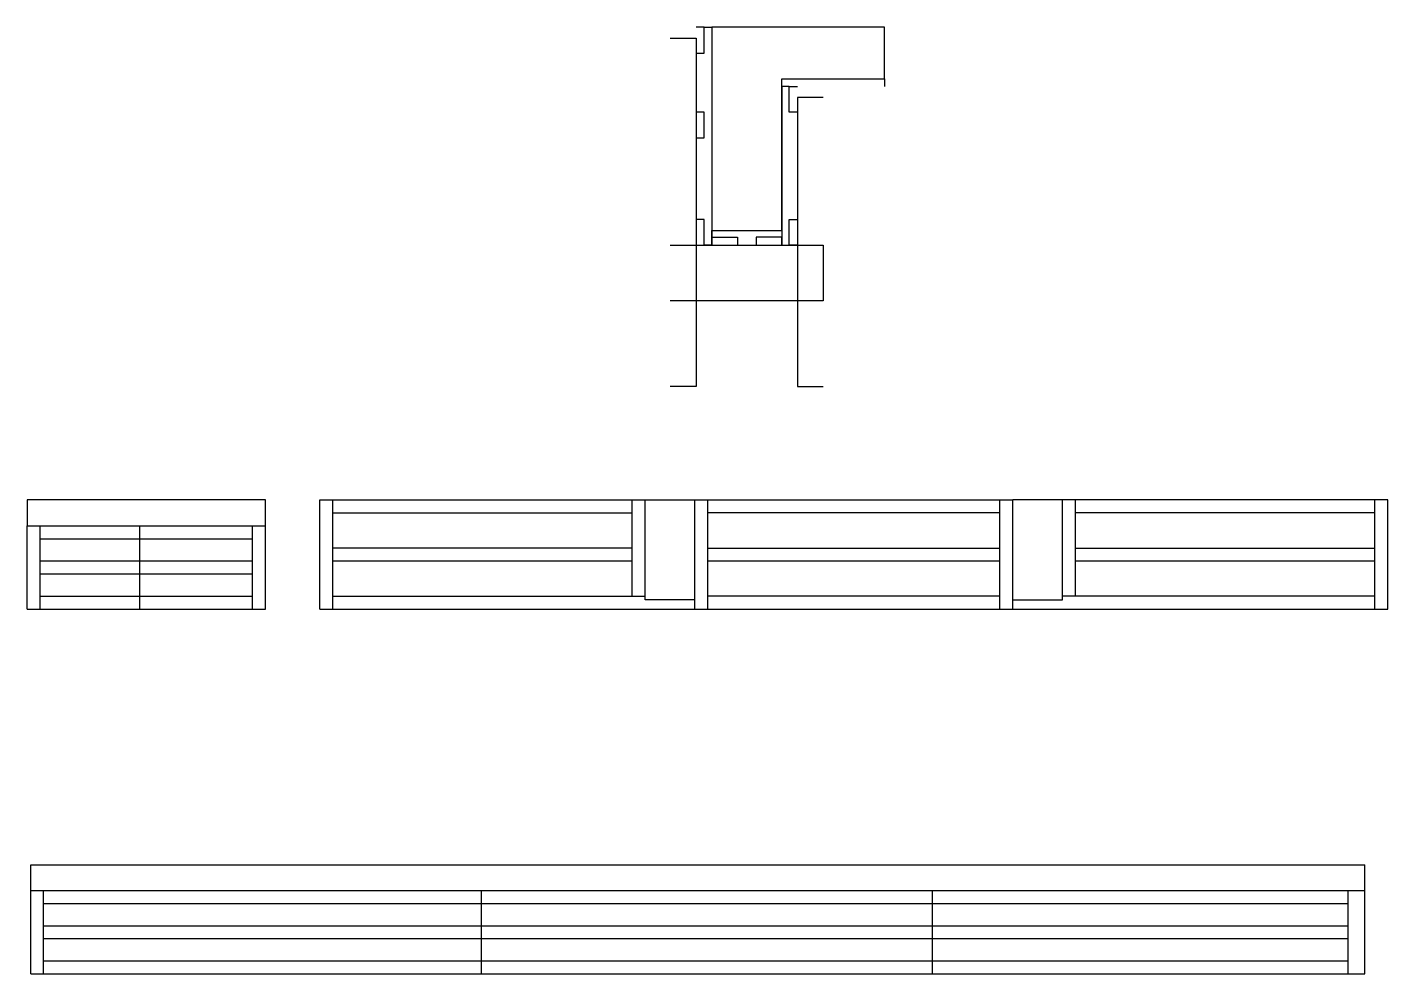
# Model space of a CAD drawing. Header units: metres. Extents: x 6853 to 7590, y 8732 to 9244.
import ezdxf

# ---------------------------------------------------------------- set-up
doc = ezdxf.new("R2010")
doc.units = ezdxf.units.M
for name, color, linetype in [('CONCRETO', 7, 'Continuous'), ('COTA', 7, 'Continuous'), ('Madeira', 7, 'Continuous'), ('Painéis', 7, 'Continuous'), ('SARR_2.2x7', 7, 'Continuous'), ('SARR_3.5x7', 7, 'Continuous')]:
    doc.layers.add(name, color=color, linetype=linetype)

msp = doc.modelspace()

# ---------------------------------------------------------------- linework, layer by layer
at = {"layer": 'CONCRETO', "color": 7, "lineweight": 25}
msp.add_lwpolyline([(7317.52, 9216.16), (7317.52, 9244.16), (7223.92, 9244.16), (7223.92, 9216.16), (7223.92, 9216.16), (7223.92, 9134.16), (7261.92, 9134.16), (7261.92, 9216.16)], dxfattribs=at)
at = {"layer": 'COTA', "color": 7, "lineweight": 25}
for p, q in [((6982.46, 8988.35), (6853.46, 8988.35)), ((6853.46, 8988.35), (6853.46, 8974.35)), ((6982.46, 8974.35), (6982.46, 8988.35)), ((7187.82, 8988.35), (7214.82, 8988.35)), ((7413.82, 8988.35), (7386.82, 8988.35)), ((6855.36, 8791), (7577.36, 8791)), ((6855.36, 8777), (6855.36, 8791)), ((7577.36, 8777), (7577.36, 8791))]:
    msp.add_line(p, q, dxfattribs=at)
at = {"layer": 'Madeira', "color": 7, "lineweight": 25}
for points in [[(7215.52, 9230.16), (7219.92, 9230.16), (7219.92, 9244.16), (7215.52, 9244.16)], [(7270.32, 9198.16), (7265.92, 9198.16), (7265.92, 9212.16), (7270.32, 9212.16)], [(7215.52, 9184.26), (7219.92, 9184.26), (7219.92, 9198.26), (7215.52, 9198.26)], [(7215.52, 9126.16), (7219.92, 9126.16), (7219.92, 9140.16), (7215.52, 9140.16)], [(7270.32, 9126.16), (7265.92, 9126.16), (7265.92, 9140.16), (7270.32, 9140.16)], [(7223.92, 9126.16), (7223.92, 9130.56), (7237.92, 9130.56), (7237.92, 9126.16)], [(7261.92, 9126.16), (7261.92, 9130.56), (7247.92, 9130.56), (7247.92, 9126.16)]]:
    msp.add_lwpolyline(points, dxfattribs=at)
at = {"layer": 'Painéis', "color": 7, "lineweight": 25}
for p, q in [((7011.82, 8988.35), (7187.82, 8988.35)), ((7011.82, 8929.35), (7011.82, 8988.35)), ((7187.82, 8934.35), (7187.82, 8988.35)), ((7214.82, 8929.35), (7214.82, 8988.35)), ((7214.82, 8988.35), (7386.82, 8988.35)), ((7386.82, 8929.35), (7386.82, 8988.35)), ((7589.82, 8988.35), (7413.82, 8988.35)), ((7413.82, 8934.35), (7413.82, 8988.35)), ((7589.82, 8929.35), (7589.82, 8988.35)), ((6853.46, 8974.35), (6982.46, 8974.35)), ((6853.46, 8929.35), (6853.46, 8974.35)), ((6914.46, 8929.35), (6914.46, 8974.35)), ((6982.46, 8929.35), (6982.46, 8974.35)), ((7214.82, 8934.35), (7187.82, 8934.35)), ((7386.82, 8934.35), (7413.82, 8934.35)), ((6853.46, 8929.35), (6982.46, 8929.35)), ((7011.82, 8929.35), (7589.82, 8929.35)), ((6855.36, 8777), (7577.36, 8777)), ((6855.36, 8732), (6855.36, 8777)), ((7099.36, 8732), (7099.36, 8777)), ((7343.36, 8732), (7343.36, 8777)), ((7577.36, 8732), (7577.36, 8777)), ((6855.36, 8732), (7577.36, 8732))]:
    msp.add_line(p, q, dxfattribs=at)
for points in [[(7219.92, 9244.16), (7223.92, 9244.16), (7223.92, 9126.16), (7219.92, 9126.16)], [(7261.92, 9212.16), (7261.92, 9216.16), (7317.52, 9216.16), (7317.52, 9212.16)], [(7265.92, 9212.16), (7261.92, 9212.16), (7261.92, 9126.16), (7265.92, 9126.16)], [(7223.92, 9130.56), (7223.92, 9134.16), (7261.92, 9134.16), (7261.92, 9130.56)]]:
    msp.add_lwpolyline(points, dxfattribs=at)
at = {"layer": 'SARR_2.2x7', "color": 7, "lineweight": 25}
for p, q in [((7018.82, 8929.35), (7018.82, 8988.35)), ((7180.82, 8936.35), (7180.82, 8988.35)), ((7221.82, 8929.35), (7221.82, 8988.35)), ((7379.82, 8929.35), (7379.82, 8988.35)), ((7420.82, 8936.35), (7420.82, 8988.35)), ((7582.82, 8929.35), (7582.82, 8988.35)), ((7018.82, 8981.35), (7180.82, 8981.35)), ((7379.82, 8981.35), (7221.82, 8981.35)), ((7582.82, 8981.35), (7420.82, 8981.35)), ((6860.46, 8929.35), (6860.46, 8974.35)), ((6975.46, 8929.35), (6975.46, 8974.35)), ((6860.46, 8967.35), (6914.46, 8967.35)), ((6914.46, 8967.35), (6975.46, 8967.35)), ((7018.82, 8962.42), (7180.82, 8962.42)), ((7221.82, 8962.35), (7379.82, 8962.35)), ((7420.82, 8962.35), (7582.82, 8962.35)), ((6860.46, 8955.35), (6914.46, 8955.35)), ((6914.46, 8955.35), (6975.46, 8955.35)), ((7018.82, 8955.42), (7180.82, 8955.42)), ((7221.82, 8955.35), (7379.82, 8955.35)), ((7420.82, 8955.35), (7582.82, 8955.35)), ((6860.46, 8948.35), (6914.46, 8948.35)), ((6914.46, 8948.35), (6975.46, 8948.35)), ((6860.46, 8936.35), (6914.46, 8936.35)), ((6914.46, 8936.35), (6975.46, 8936.35)), ((7018.82, 8936.35), (7187.82, 8936.35)), ((7379.82, 8936.35), (7221.82, 8936.35)), ((7582.82, 8936.35), (7413.82, 8936.35)), ((6862.36, 8732), (6862.36, 8777)), ((7568.36, 8732), (7568.36, 8777)), ((6862.36, 8770), (7099.36, 8770)), ((7099.36, 8770), (7343.36, 8770)), ((7343.36, 8770), (7568.36, 8770)), ((6862.36, 8758), (7099.41, 8758)), ((7099.36, 8758), (7343.36, 8758)), ((7343.36, 8758), (7568.36, 8758)), ((6862.36, 8751), (7099.41, 8751)), ((7099.36, 8751), (7343.36, 8751)), ((7343.36, 8751), (7568.36, 8751)), ((6862.36, 8739), (7099.36, 8739)), ((7099.36, 8739), (7343.36, 8739)), ((7343.36, 8739), (7568.36, 8739))]:
    msp.add_line(p, q, dxfattribs=at)
at = {"layer": 'SARR_3.5x7', "color": 7, "lineweight": 25}
for points in [[(7201.52, 9238.16), (7215.52, 9238.16), (7215.52, 9049.68), (7201.52, 9049.68)], [(7284.32, 9206.16), (7270.32, 9206.16), (7270.32, 9049.68), (7284.32, 9049.68)], [(7201.52, 9126.16), (7284.32, 9126.16), (7284.32, 9096.1), (7201.52, 9096.1)]]:
    msp.add_lwpolyline(points, dxfattribs=at)

doc.saveas('drawing.dxf')
